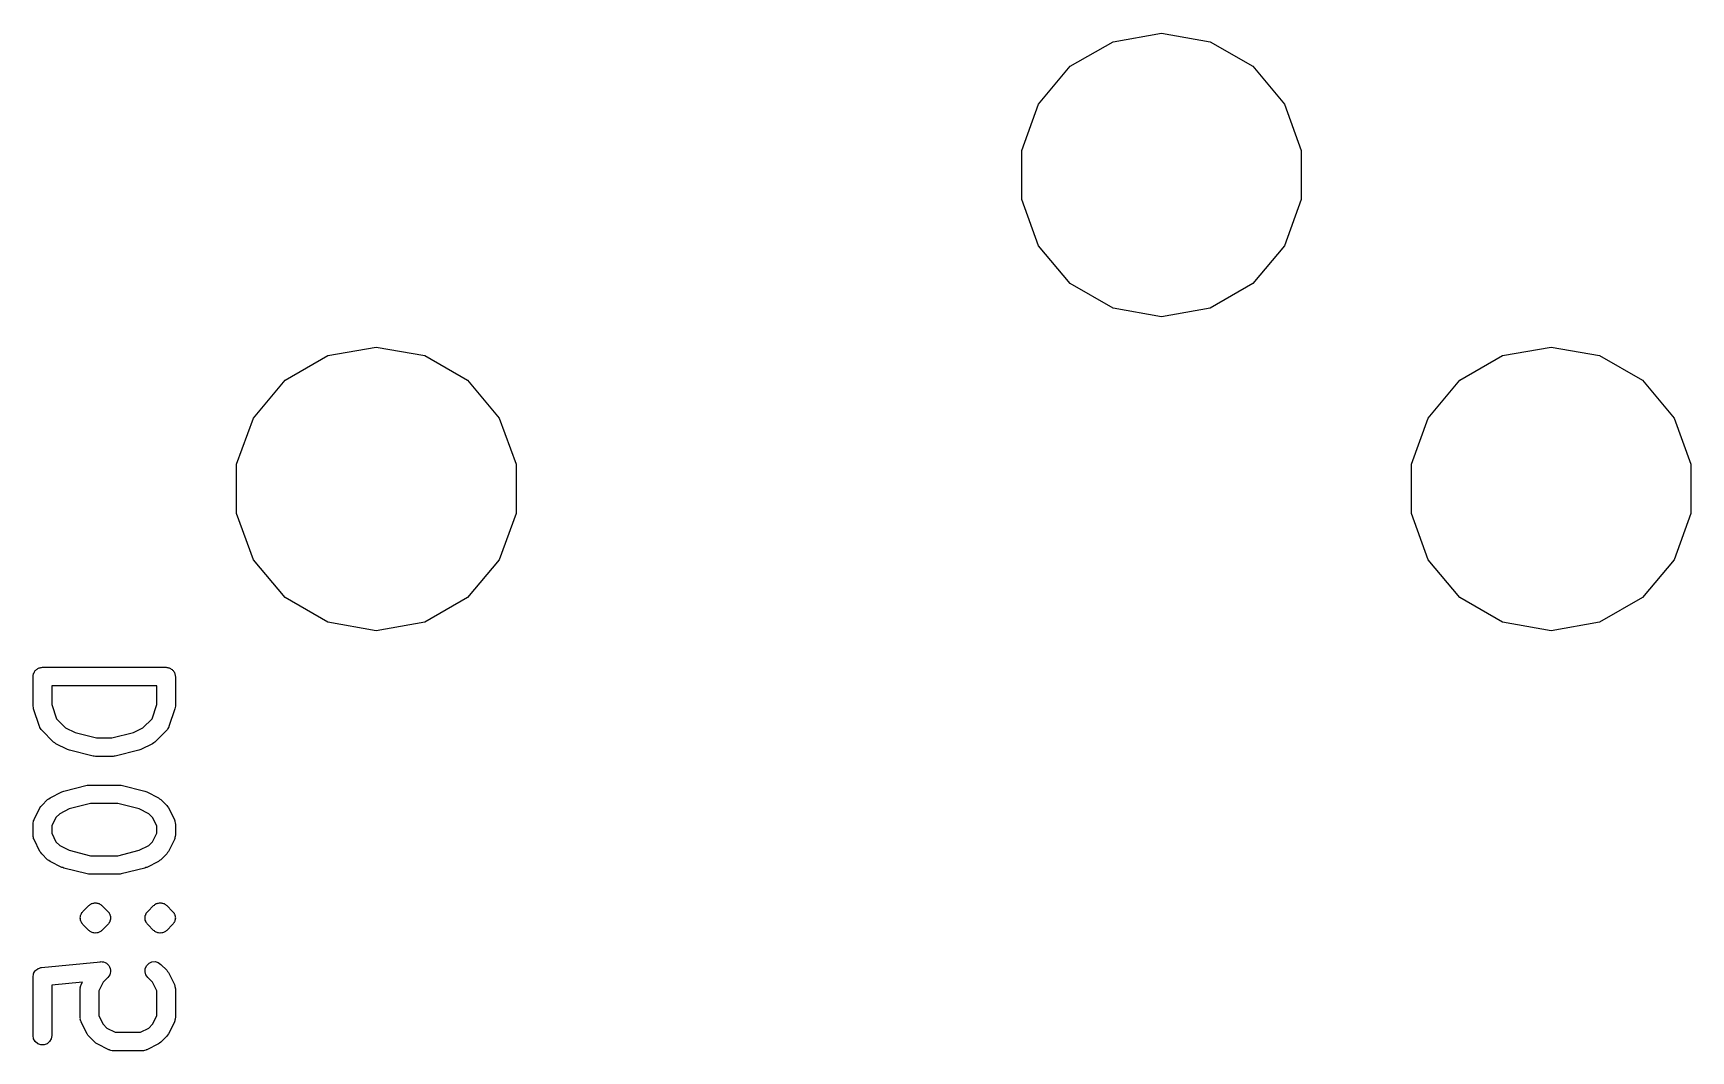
# Model space of a CAD drawing. Extents: x 17 to 273, y -105 to -8.
# Drawn here: x 110.42 to 123.82, y -100.01 to -91.77 of the extents above; entities that cross this region are included whole.
import ezdxf

# ---------------------------------------------------------------- set-up
doc = ezdxf.new("R2010")
doc.units = 0
doc.header["$MEASUREMENT"] = 0
doc.layers.add('BLACK', color=7, linetype='CONTINUOUS')

msp = doc.modelspace()

# ---------------------------------------------------------------- linework, layer by layer
at = {"layer": 'Black'}
for p, q in [((119.148, -91.8418), (119.54, -91.7726)), ((119.54, -91.7726), (119.932, -91.8418)), ((118.802, -92.0411), (119.148, -91.8418)), ((119.932, -91.8418), (120.278, -92.0411)), ((118.546, -92.3463), (118.802, -92.0411)), ((120.278, -92.0411), (120.534, -92.3463)), ((118.41, -92.7208), (118.546, -92.3463)), ((120.534, -92.3463), (120.67, -92.7208)), ((118.41, -93.1192), (118.41, -92.7208)), ((120.67, -92.7208), (120.67, -93.1192)), ((118.546, -93.4937), (118.41, -93.1192)), ((120.67, -93.1192), (120.534, -93.4937)), ((118.802, -93.7989), (118.546, -93.4937)), ((120.534, -93.4937), (120.278, -93.7989)), ((119.148, -93.9982), (118.802, -93.7989)), ((120.278, -93.7989), (119.932, -93.9982)), ((119.54, -94.0674), (119.148, -93.9982)), ((119.932, -93.9982), (119.54, -94.0674)), ((112.798, -94.3818), (113.19, -94.3126)), ((113.19, -94.3126), (113.582, -94.3818)), ((122.298, -94.3818), (122.69, -94.3126)), ((122.69, -94.3126), (123.082, -94.3818)), ((112.452, -94.5811), (112.798, -94.3818)), ((113.582, -94.3818), (113.928, -94.5811)), ((121.952, -94.5811), (122.298, -94.3818)), ((123.082, -94.3818), (123.428, -94.5811)), ((112.196, -94.8863), (112.452, -94.5811)), ((113.928, -94.5811), (114.184, -94.8863)), ((121.696, -94.8863), (121.952, -94.5811)), ((123.428, -94.5811), (123.684, -94.8863)), ((112.06, -95.2608), (112.196, -94.8863)), ((114.184, -94.8863), (114.32, -95.2608)), ((121.56, -95.2608), (121.696, -94.8863)), ((123.684, -94.8863), (123.82, -95.2608)), ((112.06, -95.6592), (112.06, -95.2608)), ((114.32, -95.2608), (114.32, -95.6592)), ((121.56, -95.6592), (121.56, -95.2608)), ((123.82, -95.2608), (123.82, -95.6592)), ((112.196, -96.0337), (112.06, -95.6592)), ((114.32, -95.6592), (114.184, -96.0337)), ((121.696, -96.0337), (121.56, -95.6592)), ((123.82, -95.6592), (123.684, -96.0337)), ((112.452, -96.3389), (112.196, -96.0337)), ((114.184, -96.0337), (113.928, -96.3389)), ((121.952, -96.3389), (121.696, -96.0337)), ((123.684, -96.0337), (123.428, -96.3389)), ((112.798, -96.5382), (112.452, -96.3389)), ((113.928, -96.3389), (113.582, -96.5382)), ((122.298, -96.5382), (121.952, -96.3389)), ((123.428, -96.3389), (123.082, -96.5382)), ((113.19, -96.6074), (112.798, -96.5382)), ((113.582, -96.5382), (113.19, -96.6074)), ((122.69, -96.6074), (122.298, -96.5382)), ((123.082, -96.5382), (122.69, -96.6074)), ((110.442, -96.9207), (110.447, -96.9174)), ((110.447, -96.9174), (110.452, -96.9132)), ((110.452, -96.9132), (110.459, -96.9109)), ((110.459, -96.9109), (110.464, -96.9077)), ((110.464, -96.9077), (110.471, -96.9065)), ((110.471, -96.9065), (110.477, -96.9043)), ((110.477, -96.9043), (110.483, -96.9043)), ((110.483, -96.9043), (110.49, -96.9031)), ((110.49, -96.9031), (111.49, -96.9031)), ((111.49, -96.9031), (111.496, -96.9043)), ((111.496, -96.9043), (111.503, -96.9043)), ((111.503, -96.9043), (111.509, -96.9065)), ((111.509, -96.9065), (111.515, -96.9077)), ((111.515, -96.9077), (111.521, -96.9109)), ((111.521, -96.9109), (111.527, -96.9132)), ((111.527, -96.9132), (111.532, -96.9174)), ((111.532, -96.9174), (111.538, -96.9207)), ((110.415, -96.9781), (110.416, -96.9717)), ((110.415, -97.2162), (110.415, -96.9781)), ((110.416, -96.9651), (110.418, -96.9589)), ((110.416, -96.9717), (110.416, -96.9651)), ((110.418, -96.9589), (110.419, -96.9525)), ((110.419, -96.9525), (110.423, -96.9468)), ((110.423, -96.9468), (110.425, -96.9406)), ((110.425, -96.9406), (110.429, -96.9356)), ((110.429, -96.9356), (110.432, -96.9299)), ((110.432, -96.9299), (110.437, -96.9257)), ((110.437, -96.9257), (110.442, -96.9207)), ((111.538, -96.9207), (111.542, -96.9257)), ((111.542, -96.9257), (111.547, -96.9299)), ((111.547, -96.9299), (111.551, -96.9356)), ((111.551, -96.9356), (111.555, -96.9406)), ((111.555, -96.9406), (111.557, -96.9468)), ((111.557, -96.9468), (111.56, -96.9525)), ((111.56, -96.9525), (111.561, -96.9589)), ((111.561, -96.9589), (111.564, -96.9651)), ((111.564, -96.9651), (111.564, -96.9717)), ((111.564, -96.9717), (111.565, -96.9781)), ((111.565, -96.9781), (111.565, -97.2162)), ((110.565, -97.0531), (110.565, -97.2041)), ((111.415, -97.0531), (110.565, -97.0531)), ((111.415, -97.2041), (111.415, -97.0531)), ((110.417, -97.2281), (110.415, -97.2162)), ((110.419, -97.24), (110.417, -97.2281)), ((110.466, -97.3828), (110.419, -97.24)), ((110.565, -97.2041), (110.603, -97.3186)), ((110.603, -97.3186), (110.677, -97.3927)), ((111.303, -97.3927), (111.377, -97.3186)), ((111.377, -97.3186), (111.415, -97.2041)), ((111.561, -97.24), (111.513, -97.3828)), ((111.563, -97.2281), (111.561, -97.24)), ((111.565, -97.2162), (111.563, -97.2281)), ((110.468, -97.3866), (110.466, -97.3828)), ((110.469, -97.3908), (110.468, -97.3866)), ((110.475, -97.398), (110.469, -97.3908)), ((110.479, -97.4057), (110.475, -97.398)), ((110.482, -97.4086), (110.479, -97.4057)), ((110.484, -97.4121), (110.482, -97.4086)), ((110.58, -97.5074), (110.484, -97.4121)), ((110.677, -97.3927), (110.754, -97.4312)), ((110.754, -97.4312), (110.928, -97.4746)), ((111.052, -97.4746), (111.226, -97.4312)), ((111.226, -97.4312), (111.303, -97.3927)), ((111.495, -97.4121), (111.4, -97.5074)), ((111.498, -97.4086), (111.495, -97.4121)), ((111.501, -97.4057), (111.498, -97.4086)), ((111.505, -97.398), (111.501, -97.4057)), ((111.51, -97.3908), (111.505, -97.398)), ((111.511, -97.3866), (111.51, -97.3908)), ((111.513, -97.3828), (111.511, -97.3866)), ((110.59, -97.5143), (110.58, -97.5074)), ((110.599, -97.5214), (110.59, -97.5143)), ((110.694, -97.569), (110.599, -97.5214)), ((110.702, -97.5714), (110.694, -97.569)), ((110.71, -97.5747), (110.702, -97.5714)), ((110.9, -97.6223), (110.71, -97.5747)), ((110.928, -97.4746), (111.052, -97.4746)), ((111.27, -97.5747), (111.079, -97.6223)), ((111.277, -97.5714), (111.27, -97.5747)), ((111.285, -97.569), (111.277, -97.5714)), ((111.381, -97.5214), (111.285, -97.569)), ((111.39, -97.5142), (111.381, -97.5214)), ((111.4, -97.5074), (111.39, -97.5142)), ((110.909, -97.623), (110.9, -97.6223)), ((110.918, -97.6246), (110.909, -97.623)), ((111.061, -97.6246), (110.918, -97.6246)), ((111.07, -97.623), (111.061, -97.6246)), ((111.079, -97.6223), (111.07, -97.623)), ((110.862, -97.8571), (110.871, -97.8555)), ((110.871, -97.8555), (111.109, -97.8555)), ((111.109, -97.8555), (111.118, -97.8571)), ((110.484, -98.0203), (110.532, -97.9727)), ((110.532, -97.9727), (110.542, -97.9658)), ((110.542, -97.9658), (110.552, -97.9587)), ((110.552, -97.9587), (110.647, -97.9111)), ((110.647, -97.9111), (110.655, -97.9087)), ((110.655, -97.9087), (110.662, -97.9054)), ((110.662, -97.9054), (110.853, -97.8578)), ((110.853, -97.8578), (110.862, -97.8571)), ((111.118, -97.8571), (111.127, -97.8578)), ((111.127, -97.8578), (111.318, -97.9054)), ((111.318, -97.9054), (111.325, -97.9087)), ((111.325, -97.9087), (111.333, -97.9111)), ((111.333, -97.9111), (111.428, -97.9587)), ((111.428, -97.9587), (111.438, -97.9658)), ((111.438, -97.9658), (111.448, -97.9727)), ((111.448, -97.9727), (111.495, -98.0203)), ((110.423, -98.1351), (110.47, -98.0398)), ((110.47, -98.0398), (110.478, -98.0302)), ((110.478, -98.0302), (110.484, -98.0203)), ((110.599, -98.1178), (110.565, -98.1863)), ((110.63, -98.0874), (110.599, -98.1178)), ((110.706, -98.0489), (110.63, -98.0874)), ((110.88, -98.0055), (110.706, -98.0489)), ((111.1, -98.0055), (110.88, -98.0055)), ((111.273, -98.0489), (111.1, -98.0055)), ((111.35, -98.0874), (111.273, -98.0489)), ((111.381, -98.1178), (111.35, -98.0874)), ((111.415, -98.1863), (111.381, -98.1178)), ((111.495, -98.0203), (111.502, -98.0302)), ((111.502, -98.0302), (111.509, -98.0398)), ((111.509, -98.0398), (111.557, -98.1351)), ((110.415, -98.16), (110.418, -98.1516)), ((110.416, -98.1644), (110.415, -98.16)), ((110.415, -98.1686), (110.416, -98.1644)), ((110.415, -98.2639), (110.415, -98.1686)), ((110.418, -98.1516), (110.419, -98.143)), ((110.419, -98.143), (110.422, -98.1392)), ((110.422, -98.1392), (110.423, -98.1351)), ((110.565, -98.1863), (110.565, -98.2461)), ((110.565, -98.2461), (110.599, -98.3147)), ((111.381, -98.3147), (111.415, -98.2461)), ((111.415, -98.2461), (111.415, -98.1863)), ((111.557, -98.1351), (111.558, -98.1392)), ((111.558, -98.1392), (111.56, -98.143)), ((111.56, -98.143), (111.562, -98.1516)), ((111.562, -98.1516), (111.564, -98.16)), ((111.564, -98.16), (111.564, -98.1644)), ((111.564, -98.1644), (111.565, -98.1686)), ((111.565, -98.1686), (111.565, -98.2639)), ((110.416, -98.2681), (110.415, -98.2639)), ((110.415, -98.2724), (110.416, -98.2681)), ((110.418, -98.2808), (110.415, -98.2724)), ((110.419, -98.2895), (110.418, -98.2808)), ((110.422, -98.2933), (110.419, -98.2895)), ((110.423, -98.2974), (110.422, -98.2933)), ((110.47, -98.3926), (110.423, -98.2974)), ((110.478, -98.4023), (110.47, -98.3926)), ((110.599, -98.3147), (110.63, -98.3451)), ((110.63, -98.3451), (110.706, -98.3836)), ((110.706, -98.3836), (110.88, -98.4269)), ((111.1, -98.4269), (111.273, -98.3836)), ((111.273, -98.3836), (111.35, -98.3451)), ((111.35, -98.3451), (111.381, -98.3147)), ((111.509, -98.3926), (111.502, -98.4023)), ((111.557, -98.2974), (111.509, -98.3926)), ((111.558, -98.2933), (111.557, -98.2974)), ((111.56, -98.2895), (111.558, -98.2933)), ((111.562, -98.2809), (111.56, -98.2895)), ((111.564, -98.2724), (111.562, -98.2809)), ((111.565, -98.2639), (111.564, -98.2681)), ((111.564, -98.2681), (111.564, -98.2724)), ((110.484, -98.4121), (110.478, -98.4023)), ((110.532, -98.4597), (110.484, -98.4121)), ((110.542, -98.4666), (110.532, -98.4597)), ((110.552, -98.4738), (110.542, -98.4666)), ((110.647, -98.5214), (110.552, -98.4738)), ((110.655, -98.5237), (110.647, -98.5214)), ((110.662, -98.5271), (110.655, -98.5237)), ((110.88, -98.4269), (111.1, -98.4269)), ((111.325, -98.5237), (111.318, -98.5271)), ((111.333, -98.5214), (111.325, -98.5237)), ((111.428, -98.4738), (111.333, -98.5214)), ((111.438, -98.4666), (111.428, -98.4738)), ((111.448, -98.4597), (111.438, -98.4666)), ((111.495, -98.4121), (111.448, -98.4597)), ((111.502, -98.4023), (111.495, -98.4121)), ((110.853, -98.5747), (110.662, -98.5271)), ((110.862, -98.5754), (110.853, -98.5747)), ((110.871, -98.5769), (110.862, -98.5754)), ((111.109, -98.5769), (110.871, -98.5769)), ((111.118, -98.5754), (111.109, -98.5769)), ((111.127, -98.5747), (111.118, -98.5754)), ((111.318, -98.5271), (111.127, -98.5747)), ((110.796, -98.924), (110.797, -98.9208)), ((110.797, -98.9305), (110.796, -98.924)), ((110.797, -98.9175), (110.798, -98.9144)), ((110.797, -98.9208), (110.797, -98.9175)), ((110.798, -98.9111), (110.801, -98.9052)), ((110.798, -98.9144), (110.798, -98.9111)), ((110.801, -98.9052), (110.803, -98.8988)), ((110.803, -98.8988), (110.805, -98.8961)), ((110.805, -98.8961), (110.806, -98.893)), ((110.806, -98.893), (110.808, -98.8905)), ((110.808, -98.8905), (110.809, -98.8875)), ((110.809, -98.8875), (110.814, -98.8829)), ((110.814, -98.8829), (110.818, -98.8775)), ((110.818, -98.8775), (110.865, -98.8299)), ((110.865, -98.8299), (110.871, -98.8261)), ((110.871, -98.8261), (110.875, -98.8215)), ((110.875, -98.8215), (110.881, -98.8187)), ((110.881, -98.8187), (110.887, -98.8149)), ((110.887, -98.8149), (110.893, -98.8132)), ((110.893, -98.8132), (110.899, -98.8105)), ((110.899, -98.8105), (110.906, -98.8099)), ((110.906, -98.8099), (110.912, -98.8082)), ((110.912, -98.8082), (110.918, -98.8088)), ((110.918, -98.8088), (110.925, -98.8082)), ((110.925, -98.8082), (110.931, -98.8099)), ((110.931, -98.8099), (110.938, -98.8105)), ((110.938, -98.8105), (110.944, -98.8132)), ((110.944, -98.8132), (110.95, -98.8149)), ((110.95, -98.8149), (110.955, -98.8187)), ((110.955, -98.8187), (110.961, -98.8215)), ((110.961, -98.8215), (110.966, -98.8261)), ((110.966, -98.8261), (110.971, -98.8299)), ((110.971, -98.8299), (111.019, -98.8775)), ((111.019, -98.8775), (111.023, -98.8829)), ((111.023, -98.8829), (111.027, -98.8875)), ((111.027, -98.8875), (111.029, -98.8905)), ((111.029, -98.8905), (111.031, -98.893)), ((111.031, -98.893), (111.032, -98.8961)), ((111.032, -98.8961), (111.034, -98.8988)), ((111.034, -98.8988), (111.036, -98.9052)), ((111.036, -98.9052), (111.038, -98.9111)), ((111.038, -98.9111), (111.039, -98.9144)), ((111.039, -98.9144), (111.04, -98.9175)), ((111.04, -98.9175), (111.04, -98.9208)), ((111.04, -98.9208), (111.041, -98.924)), ((111.041, -98.924), (111.04, -98.9305)), ((111.32, -98.924), (111.321, -98.9208)), ((111.32, -98.9305), (111.32, -98.924)), ((111.321, -98.9175), (111.322, -98.9144)), ((111.321, -98.9208), (111.321, -98.9175)), ((111.322, -98.9111), (111.325, -98.9052)), ((111.322, -98.9144), (111.322, -98.9111)), ((111.325, -98.9052), (111.327, -98.8988)), ((111.327, -98.8988), (111.329, -98.8961)), ((111.329, -98.8961), (111.33, -98.893)), ((111.33, -98.893), (111.332, -98.8905)), ((111.332, -98.8905), (111.333, -98.8875)), ((111.333, -98.8875), (111.338, -98.8829)), ((111.338, -98.8829), (111.342, -98.8775)), ((111.342, -98.8775), (111.389, -98.8299)), ((111.389, -98.8299), (111.395, -98.8261)), ((111.395, -98.8261), (111.399, -98.8215)), ((111.399, -98.8215), (111.405, -98.8187)), ((111.405, -98.8187), (111.411, -98.8149)), ((111.411, -98.8149), (111.417, -98.8132)), ((111.417, -98.8132), (111.423, -98.8105)), ((111.423, -98.8105), (111.429, -98.8099)), ((111.429, -98.8099), (111.436, -98.8082)), ((111.436, -98.8082), (111.442, -98.8088)), ((111.442, -98.8088), (111.449, -98.8082)), ((111.449, -98.8082), (111.455, -98.8099)), ((111.455, -98.8099), (111.462, -98.8105)), ((111.462, -98.8105), (111.468, -98.8132)), ((111.468, -98.8132), (111.474, -98.8149)), ((111.474, -98.8149), (111.479, -98.8187)), ((111.479, -98.8187), (111.485, -98.8215)), ((111.485, -98.8215), (111.49, -98.8261)), ((111.49, -98.8261), (111.495, -98.8299)), ((111.495, -98.8299), (111.543, -98.8775)), ((111.543, -98.8775), (111.547, -98.8829)), ((111.547, -98.8829), (111.551, -98.8875)), ((111.551, -98.8875), (111.553, -98.8905)), ((111.553, -98.8905), (111.555, -98.893)), ((111.555, -98.893), (111.556, -98.8961)), ((111.556, -98.8961), (111.558, -98.8988)), ((111.558, -98.8988), (111.56, -98.9052)), ((111.56, -98.9052), (111.562, -98.9111)), ((111.562, -98.9111), (111.563, -98.9144)), ((111.563, -98.9144), (111.564, -98.9175)), ((111.564, -98.9175), (111.564, -98.9208)), ((111.564, -98.9208), (111.565, -98.924)), ((111.565, -98.924), (111.564, -98.9305)), ((110.796, -98.9371), (110.797, -98.9305)), ((110.797, -98.9402), (110.796, -98.9371)), ((110.797, -98.9435), (110.797, -98.9402)), ((110.798, -98.9466), (110.797, -98.9435)), ((110.798, -98.9499), (110.798, -98.9466)), ((110.801, -98.9559), (110.798, -98.9499)), ((110.803, -98.9622), (110.801, -98.9559)), ((110.805, -98.9649), (110.803, -98.9622)), ((110.806, -98.968), (110.805, -98.9649)), ((110.808, -98.9705), (110.806, -98.968)), ((110.809, -98.9735), (110.808, -98.9705)), ((110.814, -98.9782), (110.809, -98.9735)), ((110.818, -98.9836), (110.814, -98.9782)), ((110.865, -99.0312), (110.818, -98.9836)), ((110.871, -99.0349), (110.865, -99.0312)), ((110.875, -99.0396), (110.871, -99.0349)), ((110.881, -99.0423), (110.875, -99.0396)), ((110.887, -99.0461), (110.881, -99.0423)), ((110.893, -99.0478), (110.887, -99.0461)), ((110.899, -99.0506), (110.893, -99.0478)), ((110.906, -99.0512), (110.899, -99.0506)), ((110.912, -99.0529), (110.906, -99.0512)), ((110.918, -99.0523), (110.912, -99.0529)), ((110.925, -99.0529), (110.918, -99.0523)), ((110.931, -99.0512), (110.925, -99.0529)), ((110.938, -99.0506), (110.931, -99.0512)), ((110.944, -99.0478), (110.938, -99.0506)), ((110.95, -99.0461), (110.944, -99.0478)), ((110.955, -99.0423), (110.95, -99.0461)), ((110.961, -99.0396), (110.955, -99.0423)), ((110.966, -99.0349), (110.961, -99.0396)), ((110.971, -99.0312), (110.966, -99.0349)), ((111.019, -98.9836), (110.971, -99.0312)), ((111.023, -98.9782), (111.019, -98.9836)), ((111.027, -98.9735), (111.023, -98.9782)), ((111.029, -98.9705), (111.027, -98.9735)), ((111.031, -98.968), (111.029, -98.9705)), ((111.032, -98.9649), (111.031, -98.968)), ((111.034, -98.9622), (111.032, -98.9649)), ((111.036, -98.9559), (111.034, -98.9622)), ((111.038, -98.9499), (111.036, -98.9559)), ((111.039, -98.9466), (111.038, -98.9499)), ((111.04, -98.9435), (111.039, -98.9466)), ((111.04, -98.9305), (111.041, -98.9371)), ((111.041, -98.9371), (111.04, -98.9402)), ((111.04, -98.9402), (111.04, -98.9435)), ((111.32, -98.9371), (111.32, -98.9305)), ((111.321, -98.9402), (111.32, -98.9371)), ((111.321, -98.9435), (111.321, -98.9402)), ((111.322, -98.9466), (111.321, -98.9435)), ((111.322, -98.9499), (111.322, -98.9466)), ((111.325, -98.9559), (111.322, -98.9499)), ((111.327, -98.9622), (111.325, -98.9559)), ((111.329, -98.9649), (111.327, -98.9622)), ((111.33, -98.968), (111.329, -98.9649)), ((111.332, -98.9705), (111.33, -98.968)), ((111.333, -98.9735), (111.332, -98.9705)), ((111.338, -98.9782), (111.333, -98.9735)), ((111.342, -98.9836), (111.338, -98.9782)), ((111.389, -99.0312), (111.342, -98.9836)), ((111.395, -99.0349), (111.389, -99.0312)), ((111.399, -99.0396), (111.395, -99.0349)), ((111.405, -99.0423), (111.399, -99.0396)), ((111.411, -99.0461), (111.405, -99.0423)), ((111.417, -99.0478), (111.411, -99.0461)), ((111.423, -99.0506), (111.417, -99.0478)), ((111.429, -99.0512), (111.423, -99.0506)), ((111.436, -99.0529), (111.429, -99.0512)), ((111.442, -99.0523), (111.436, -99.0529)), ((111.449, -99.0529), (111.442, -99.0523)), ((111.455, -99.0512), (111.449, -99.0529)), ((111.462, -99.0506), (111.455, -99.0512)), ((111.468, -99.0478), (111.462, -99.0506)), ((111.474, -99.0461), (111.468, -99.0478)), ((111.479, -99.0423), (111.474, -99.0461)), ((111.485, -99.0396), (111.479, -99.0423)), ((111.49, -99.0349), (111.485, -99.0396)), ((111.495, -99.0312), (111.49, -99.0349)), ((111.543, -98.9836), (111.495, -99.0312)), ((111.547, -98.9782), (111.543, -98.9836)), ((111.551, -98.9735), (111.547, -98.9782)), ((111.553, -98.9705), (111.551, -98.9735)), ((111.555, -98.968), (111.553, -98.9705)), ((111.556, -98.9649), (111.555, -98.968)), ((111.558, -98.9622), (111.556, -98.9649)), ((111.56, -98.9559), (111.558, -98.9622)), ((111.562, -98.9499), (111.56, -98.9559)), ((111.563, -98.9466), (111.562, -98.9499)), ((111.564, -98.9435), (111.563, -98.9466)), ((111.564, -98.9305), (111.565, -98.9371)), ((111.565, -98.9371), (111.564, -98.9402)), ((111.564, -98.9402), (111.564, -98.9435)), ((110.482, -99.3321), (110.959, -99.2845)), ((110.959, -99.2845), (110.959, -99.2844)), ((110.959, -99.2844), (110.972, -99.2855)), ((110.959, -99.2845), (110.959, -99.2845)), ((110.972, -99.2855), (110.985, -99.2864)), ((110.985, -99.2864), (110.985, -99.2866)), ((110.985, -99.2866), (110.985, -99.2866)), ((110.985, -99.2866), (110.997, -99.2919)), ((110.997, -99.2919), (111.008, -99.2971)), ((111.008, -99.2971), (111.009, -99.2975)), ((111.009, -99.2975), (111.009, -99.2977)), ((111.009, -99.2977), (111.018, -99.3066)), ((111.018, -99.3066), (111.027, -99.3153)), ((111.027, -99.3153), (111.027, -99.3157)), ((111.027, -99.3157), (111.027, -99.3161)), ((111.027, -99.3161), (111.033, -99.3275)), ((111.033, -99.3275), (111.038, -99.3388)), ((111.322, -99.3397), (111.333, -99.3161)), ((111.333, -99.3161), (111.352, -99.2977)), ((111.352, -99.2977), (111.375, -99.2866)), ((111.375, -99.2866), (111.401, -99.2844)), ((111.401, -99.2844), (111.426, -99.2911)), ((111.426, -99.2911), (111.448, -99.3061)), ((111.448, -99.3061), (111.495, -99.3537)), ((110.415, -99.4011), (110.418, -99.3912)), ((110.415, -99.4039), (110.415, -99.4011)), ((110.415, -99.4067), (110.415, -99.4039)), ((110.415, -99.8829), (110.415, -99.4067)), ((110.418, -99.3912), (110.419, -99.3811)), ((110.419, -99.3811), (110.421, -99.3786)), ((110.421, -99.3759), (110.427, -99.3674)), ((110.421, -99.3786), (110.421, -99.3759)), ((110.427, -99.3674), (110.432, -99.3585)), ((110.432, -99.3585), (110.435, -99.3567)), ((110.435, -99.3567), (110.436, -99.3543)), ((110.436, -99.3543), (110.444, -99.3483)), ((110.444, -99.3483), (110.452, -99.3418)), ((110.452, -99.3418), (110.455, -99.3408)), ((110.455, -99.3408), (110.457, -99.3391)), ((110.457, -99.3391), (110.467, -99.3364)), ((110.467, -99.3364), (110.477, -99.3328)), ((110.477, -99.3328), (110.48, -99.3328)), ((110.48, -99.3328), (110.482, -99.3321)), ((110.813, -99.4498), (110.565, -99.4746)), ((110.804, -99.4684), (110.813, -99.4498)), ((110.98, -99.4511), (110.946, -99.5197)), ((111.019, -99.4121), (110.98, -99.4511)), ((111.02, -99.4115), (111.019, -99.4117)), ((111.019, -99.4117), (111.019, -99.4121)), ((111.027, -99.4011), (111.02, -99.4115)), ((111.034, -99.3908), (111.027, -99.4011)), ((111.038, -99.3777), (111.034, -99.3899)), ((111.034, -99.3899), (111.034, -99.3903)), ((111.034, -99.3903), (111.034, -99.3908)), ((111.038, -99.3388), (111.038, -99.3393)), ((111.038, -99.3393), (111.038, -99.3397)), ((111.038, -99.3397), (111.04, -99.3522)), ((111.041, -99.3656), (111.038, -99.3777)), ((111.04, -99.3522), (111.041, -99.3647)), ((111.041, -99.3647), (111.041, -99.3652)), ((111.041, -99.3652), (111.041, -99.3656)), ((111.32, -99.3656), (111.322, -99.3397)), ((111.327, -99.3908), (111.32, -99.3656)), ((111.342, -99.4121), (111.327, -99.3908)), ((111.381, -99.4511), (111.342, -99.4121)), ((111.415, -99.5197), (111.381, -99.4511)), ((111.495, -99.3537), (111.502, -99.3635)), ((111.502, -99.3635), (111.509, -99.3732)), ((111.509, -99.3732), (111.557, -99.4684)), ((110.565, -99.4746), (110.565, -99.8829)), ((110.796, -99.4934), (110.799, -99.485)), ((110.797, -99.4977), (110.796, -99.4934)), ((110.796, -99.5019), (110.797, -99.4977)), ((110.796, -99.74), (110.796, -99.5019)), ((110.799, -99.485), (110.8, -99.4763)), ((110.8, -99.4763), (110.802, -99.4725)), ((110.802, -99.4725), (110.804, -99.4684)), ((110.946, -99.5197), (110.946, -99.7223)), ((111.415, -99.7223), (111.415, -99.5197)), ((111.557, -99.4684), (111.558, -99.4726)), ((111.558, -99.4726), (111.56, -99.4763)), ((111.56, -99.4763), (111.562, -99.485)), ((111.562, -99.485), (111.564, -99.4934)), ((111.564, -99.4934), (111.564, -99.4977)), ((111.564, -99.4977), (111.565, -99.5019)), ((111.565, -99.5019), (111.565, -99.74)), ((110.946, -99.7223), (110.98, -99.7909)), ((111.381, -99.7909), (111.415, -99.7223)), ((110.797, -99.7443), (110.796, -99.74)), ((110.796, -99.7486), (110.797, -99.7443)), ((110.799, -99.757), (110.796, -99.7486)), ((110.8, -99.7657), (110.799, -99.757)), ((110.802, -99.7694), (110.8, -99.7657)), ((110.804, -99.7736), (110.802, -99.7694)), ((110.851, -99.8688), (110.804, -99.7736)), ((110.98, -99.7909), (111.01, -99.8213)), ((111.01, -99.8213), (111.079, -99.8555)), ((111.079, -99.8555), (111.282, -99.8555)), ((111.282, -99.8555), (111.35, -99.8213)), ((111.35, -99.8213), (111.381, -99.7909)), ((111.557, -99.7736), (111.509, -99.8688)), ((111.558, -99.7694), (111.557, -99.7736)), ((111.56, -99.7657), (111.558, -99.7694)), ((111.562, -99.757), (111.56, -99.7657)), ((111.564, -99.7486), (111.562, -99.757)), ((111.565, -99.74), (111.564, -99.7443)), ((111.564, -99.7443), (111.564, -99.7486)), ((110.419, -99.9086), (110.415, -99.8829)), ((110.432, -99.9311), (110.419, -99.9086)), ((110.452, -99.9479), (110.432, -99.9311)), ((110.477, -99.9568), (110.452, -99.9479)), ((110.503, -99.9568), (110.477, -99.9568)), ((110.527, -99.9479), (110.503, -99.9568)), ((110.547, -99.9311), (110.527, -99.9479)), ((110.56, -99.9086), (110.547, -99.9311)), ((110.565, -99.8829), (110.56, -99.9086)), ((110.858, -99.8785), (110.851, -99.8688)), ((110.865, -99.8883), (110.858, -99.8785)), ((110.913, -99.9359), (110.865, -99.8883)), ((110.923, -99.9428), (110.913, -99.9359)), ((110.932, -99.95), (110.923, -99.9428)), ((111.028, -99.9976), (110.932, -99.95)), ((111.032, -99.9988), (111.028, -99.9976)), ((111.036, -100.001), (111.032, -99.9988)), ((111.044, -100.003), (111.036, -100.001)), ((111.325, -100.001), (111.316, -100.003)), ((111.329, -99.9988), (111.325, -100.001)), ((111.333, -99.9976), (111.329, -99.9988)), ((111.428, -99.95), (111.333, -99.9976)), ((111.438, -99.9428), (111.428, -99.95)), ((111.448, -99.9359), (111.438, -99.9428)), ((111.495, -99.8883), (111.448, -99.9359)), ((111.502, -99.8785), (111.495, -99.8883)), ((111.509, -99.8688), (111.502, -99.8785)), ((111.053, -100.005), (111.044, -100.003)), ((111.057, -100.005), (111.053, -100.005)), ((111.061, -100.006), (111.057, -100.005)), ((111.299, -100.006), (111.061, -100.006)), ((111.304, -100.005), (111.299, -100.006)), ((111.308, -100.005), (111.304, -100.005)), ((111.316, -100.003), (111.308, -100.005))]:
    msp.add_line(p, q, dxfattribs=at)

doc.saveas('drawing.dxf')
